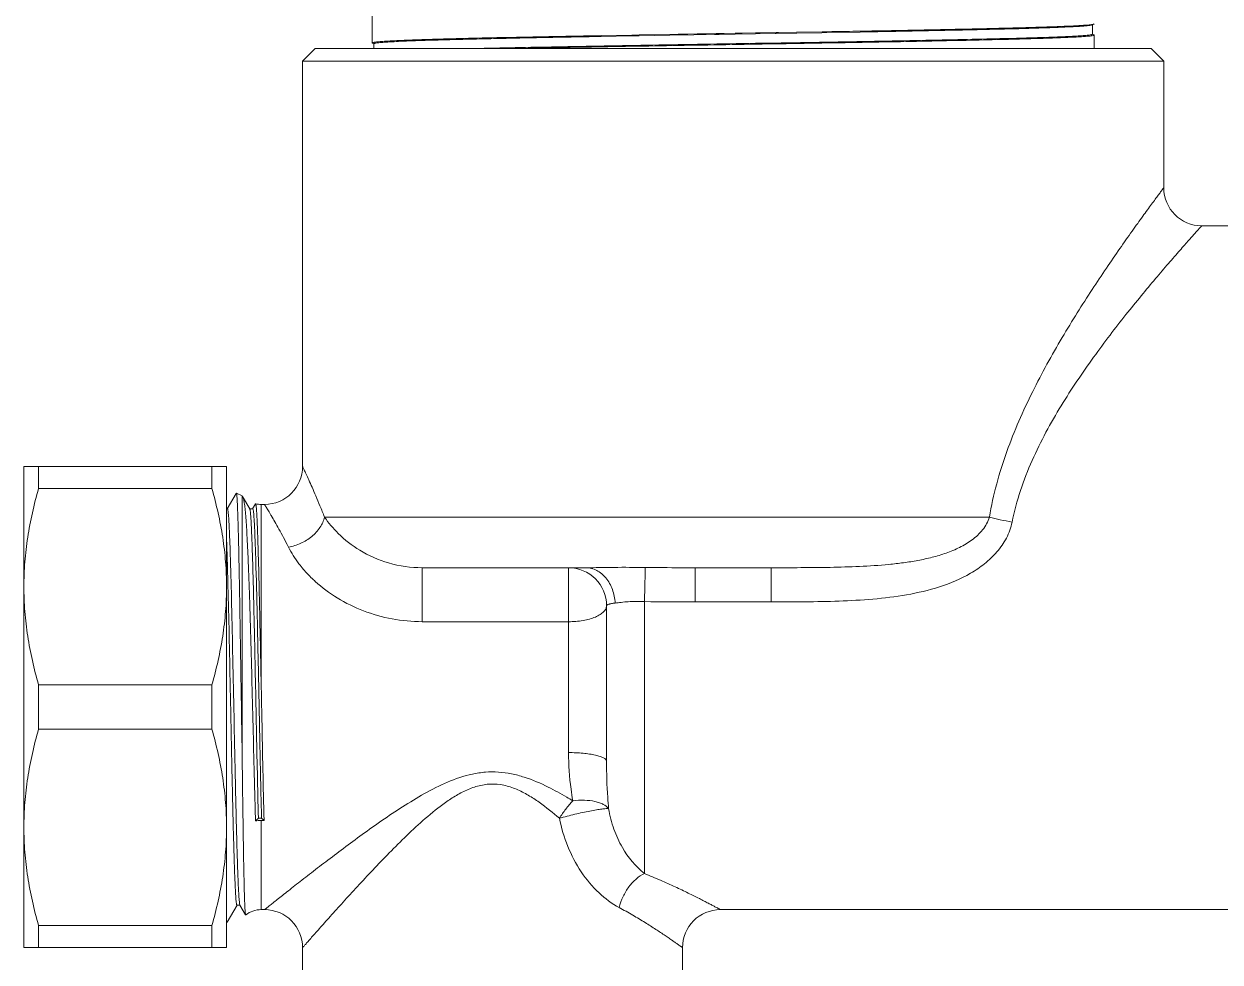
# Model space of a CAD drawing. Header units: millimetres. Extents: x 206 to 1899, y -454 to 296.
# Drawn here: x 1364.622 to 1367.573, y 52.09 to 54.405 of the extents above; entities that cross this region are included whole.
import ezdxf

# ---------------------------------------------------------------- set-up
doc = ezdxf.new("R2010")
doc.units = ezdxf.units.MM
doc.layers.add('细实线', color=7, linetype='Continuous', lineweight=15)

msp = doc.modelspace()

# ---------------------------------------------------------------- linework, layer by layer
at = {"layer": '细实线', "linetype": 'Continuous', "lineweight": 9}
for p, q in [((1365.4809, 54.3579), (1365.4809, 56.5627)), ((1367.258, 54.4021), (1367.2618, 54.4043)), ((1367.2584, 54.3791), (1367.2584, 54.4026)), ((1367.2618, 54.4043), (1367.2621, 54.4047)), ((1366.0455, 54.3757), (1366.1211, 54.3771)), ((1366.046, 54.3735), (1366.1208, 54.3749)), ((1366.1208, 54.3749), (1366.1396, 54.3752)), ((1366.1211, 54.3771), (1366.1396, 54.3774)), ((1366.1396, 54.3774), (1366.215, 54.3787)), ((1366.1396, 54.3752), (1366.215, 54.3765)), ((1366.215, 54.3787), (1366.5279, 54.3839)), ((1366.215, 54.3765), (1366.2743, 54.3775)), ((1366.2743, 54.3775), (1366.5283, 54.3818)), ((1366.2746, 54.3775), (1366.3369, 54.3786)), ((1366.4752, 54.3809), (1366.5278, 54.3818)), ((1366.5279, 54.3839), (1366.591, 54.385)), ((1366.5283, 54.3818), (1366.5907, 54.3829)), ((1366.5907, 54.3829), (1366.6028, 54.3831)), ((1366.6028, 54.3831), (1366.685, 54.3845)), ((1367.2618, 54.3774), (1367.2585, 54.3793)), ((1367.2621, 54.377), (1367.2618, 54.3774)), ((1367.2621, 54.377), (1367.2621, 54.344)), ((1365.3403, 54.344), (1365.309, 54.3127)), ((1365.3403, 54.344), (1367.4028, 54.344)), ((1365.4813, 54.3574), (1365.4809, 54.3579)), ((1365.4813, 54.3574), (1365.4845, 54.3555)), ((1365.4846, 54.3557), (1365.4846, 54.344)), ((1367.4028, 54.344), (1367.434, 54.3127)), ((1365.309, 53.3127), (1365.309, 54.3127)), ((1365.309, 54.3127), (1367.434, 54.3127)), ((1367.434, 54.0002), (1367.434, 54.3127)), ((1367.5278, 53.9065), (1368.0903, 53.9065)), ((1364.6215, 52.1252), (1364.6215, 53.3127)), ((1365.1215, 53.3127), (1364.6215, 53.3127)), ((1364.6576, 53.2579), (1364.6576, 53.3127)), ((1365.0854, 53.2579), (1365.0854, 53.3127)), ((1365.1215, 52.1252), (1365.1215, 53.3127)), ((1365.0854, 53.2579), (1364.6576, 53.2579)), ((1365.1455, 53.2462), (1365.1234, 53.208)), ((1365.1457, 53.2463), (1365.1455, 53.2462)), ((1365.1602, 53.2399), (1365.1457, 53.2463)), ((1365.1603, 52.5779), (1365.1603, 53.2398)), ((1365.1788, 53.208), (1365.161, 53.2388)), ((1365.193, 53.2203), (1365.1859, 53.208)), ((1365.2069, 53.219), (1365.2069, 52.7771)), ((1365.2153, 53.219), (1365.2069, 53.219)), ((1365.1237, 53.2083), (1365.1215, 53.2083)), ((1365.1862, 53.2083), (1365.1784, 53.2083)), ((1365.3632, 53.1877), (1367.0039, 53.1877)), ((1365.1228, 53.0954), (1365.1232, 53.0825)), ((1365.6041, 53.0627), (1365.6041, 52.9295)), ((1366.0085, 53.0627), (1365.6041, 53.0627)), ((1365.9653, 52.6065), (1365.9653, 53.0627)), ((1365.9731, 53.0627), (1365.9726, 53.0623)), ((1366.2778, 52.9784), (1366.2778, 53.0627)), ((1366.4653, 53.0627), (1366.2778, 53.0627)), ((1366.4653, 52.9784), (1366.4653, 53.0627)), ((1366.1528, 52.9792), (1366.1528, 52.3081)), ((1366.059, 52.5855), (1366.059, 52.969)), ((1366.2778, 52.9784), (1366.4653, 52.9784)), ((1365.9653, 52.9295), (1365.6041, 52.9295)), ((1364.6576, 52.6642), (1364.6576, 52.7738)), ((1365.0854, 52.7738), (1364.6576, 52.7738)), ((1365.0854, 52.6642), (1365.0854, 52.7738)), ((1365.0854, 52.6642), (1364.6576, 52.6642)), ((1365.1929, 52.4379), (1365.2, 52.4448)), ((1365.2, 52.4448), (1365.2078, 52.4448)), ((1365.2069, 52.4388), (1365.2069, 52.219)), ((1365.214, 52.4388), (1365.2069, 52.4388)), ((1365.2078, 52.4448), (1365.214, 52.4388)), ((1365.1233, 52.188), (1365.1475, 52.23)), ((1365.1472, 52.2297), (1365.155, 52.2297)), ((1365.1546, 52.23), (1365.1685, 52.2061)), ((1365.2153, 52.219), (1365.2069, 52.219)), ((1368.0903, 52.219), (1366.3403, 52.219)), ((1365.123, 52.1877), (1365.1215, 52.1877)), ((1365.123, 52.1877), (1365.1233, 52.188)), ((1365.1687, 52.206), (1365.1685, 52.2061)), ((1364.6576, 52.1252), (1364.6576, 52.18)), ((1365.0854, 52.18), (1364.6576, 52.18)), ((1365.0854, 52.1252), (1365.0854, 52.18)), ((1365.1215, 52.1252), (1364.6215, 52.1252)), ((1365.309, 52.1252), (1365.309, 51.9278)), ((1366.2465, 52.1252), (1366.2465, 51.9278))]:
    msp.add_line(p, q, dxfattribs=at)
msp.add_lwpolyline([(1366.2358, 54.379), (1366.3761, 54.3814), (1366.5278, 54.3839)], dxfattribs=at)
for centre, radius, start, end in [((1367.5278, 54.0002), 0.0938, 180, 270), ((1365.2153, 53.3127), 0.0938, 270, 0), ((1365.2069, 53.2815), 0.0625, 257.4301, 270), ((1359.4509, 52.9177), 5.6747, 1.7941, 2.1774), ((1365.9653, 52.969), 0.0938, 0, 90), ((1365.2068, 52.3295), 0.1093, 89.9583, 97.3206), ((1365.2069, 52.1565), 0.0625, 90, 127.6702), ((1365.2153, 52.1252), 0.0938, 0, 90), ((1366.3403, 52.1252), 0.0938, 90, 180), ((1365.1267, 52.19), 0.00447, 199.4609, 201.0786)]:
    msp.add_arc(centre, radius, start, end, dxfattribs=at)
for points, knots in [([(1366.9655, 54.3901), (1366.9862, 54.3906), (1367.0254, 54.3915), (1367.0809, 54.3929), (1367.1294, 54.3944), (1367.1706, 54.3958), (1367.2001, 54.3971), (1367.2197, 54.3981), (1367.2313, 54.3989), (1367.2409, 54.3996), (1367.2483, 54.4003), (1367.2536, 54.401), (1367.2564, 54.4015), (1367.2574, 54.4019)], [0, 0, 0, 0, 0.212314, 0.402768, 0.569503, 0.710897, 0.825591, 0.872562, 0.912471, 0.945222, 0.970738, 0.98899, 1, 1, 1, 1]), ([(1366.9668, 54.3922), (1366.987, 54.3927), (1367.0254, 54.3936), (1367.0799, 54.395), (1367.1278, 54.3964), (1367.1689, 54.3978), (1367.2026, 54.3992), (1367.2259, 54.4004), (1367.2408, 54.4014), (1367.2489, 54.4021), (1367.255, 54.4028), (1367.2584, 54.4033), (1367.2598, 54.4037)], [0, 0, 0, 0, 0.206777, 0.393052, 0.557119, 0.697488, 0.812867, 0.90222, 0.936878, 0.964758, 0.985802, 1, 1, 1, 1]), ([(1367.2574, 54.4019), (1367.2575, 54.4019), (1367.2577, 54.402), (1367.2579, 54.4021), (1367.258, 54.4021)], [0, 0, 0, 0, 0.286939, 1, 1, 1, 1]), ([(1367.2598, 54.4037), (1367.26, 54.4037), (1367.2607, 54.4039), (1367.2614, 54.4041), (1367.2618, 54.4043)], [0, 0, 0, 0, 0.322597, 1, 1, 1, 1]), ([(1365.4818, 54.3585), (1365.4824, 54.3588), (1365.4842, 54.3592), (1365.4873, 54.3597), (1365.4917, 54.3602), (1365.4997, 54.361), (1365.5125, 54.3619), (1365.5312, 54.3629), (1365.5543, 54.364), (1365.5815, 54.3651), (1365.6129, 54.3661), (1365.6624, 54.3676), (1365.7331, 54.3694), (1365.8275, 54.3715), (1365.9331, 54.3737), (1366.007, 54.375), (1366.0455, 54.3757)], [0, 0, 0, 0, 0.003701, 0.009392, 0.01709, 0.026796, 0.052189, 0.085452, 0.126428, 0.174898, 0.230624, 0.293309, 0.438251, 0.606737, 0.795287, 1, 1, 1, 1]), ([(1365.4846, 54.3557), (1365.4846, 54.356), (1365.4857, 54.3565), (1365.4874, 54.3569), (1365.4906, 54.3575), (1365.4949, 54.358), (1365.5005, 54.3585), (1365.5072, 54.3591), (1365.5152, 54.3596), (1365.5281, 54.3604), (1365.5473, 54.3614), (1365.5737, 54.3625), (1365.6045, 54.3636), (1365.6397, 54.3647), (1365.6789, 54.3658), (1365.7219, 54.3669), (1365.7686, 54.368), (1365.8373, 54.3695), (1365.9302, 54.3714), (1366.0063, 54.3728), (1366.046, 54.3735)], [0, 0, 0, 0, 0.001482, 0.004926, 0.010506, 0.01825, 0.028157, 0.040215, 0.054411, 0.070729, 0.109641, 0.156732, 0.211751, 0.274384, 0.344291, 0.421077, 0.50432, 0.59355, 0.787967, 1, 1, 1, 1]), ([(1365.7444, 54.344), (1365.8125, 54.3456), (1365.9605, 54.3486), (1366.1933, 54.3527), (1366.4001, 54.3562), (1366.5679, 54.359), (1366.6894, 54.3612), (1366.8042, 54.3633), (1366.91, 54.3654), (1367.0047, 54.3675), (1367.0756, 54.3693), (1367.1253, 54.3708), (1367.1568, 54.3719), (1367.1843, 54.373), (1367.2075, 54.374), (1367.2263, 54.3751), (1367.2393, 54.376), (1367.2474, 54.3768), (1367.2517, 54.3773), (1367.255, 54.3778), (1367.2567, 54.3782), (1367.2574, 54.3784)], [0, 0, 0, 0, 0.135112, 0.29333, 0.461564, 0.545089, 0.625897, 0.702308, 0.772734, 0.835712, 0.889931, 0.913398, 0.934268, 0.952434, 0.967804, 0.980295, 0.98985, 0.99351, 0.996421, 0.998582, 1, 1, 1, 1]), ([(1365.8394, 54.344), (1365.9089, 54.3454), (1366.0556, 54.3482), (1366.2816, 54.352), (1366.4769, 54.3553), (1366.6322, 54.358), (1366.7431, 54.3599), (1366.8472, 54.3619), (1366.9428, 54.3639), (1367.0282, 54.3659), (1367.1017, 54.3678), (1367.155, 54.3695), (1367.1907, 54.3709), (1367.2121, 54.3719), (1367.2296, 54.3729), (1367.2434, 54.3738), (1367.2532, 54.3748), (1367.2584, 54.3755), (1367.2603, 54.376)], [0, 0, 0, 0, 0.146658, 0.30961, 0.4772, 0.558976, 0.637434, 0.711166, 0.778846, 0.839258, 0.891318, 0.934091, 0.951749, 0.966813, 0.979215, 0.988903, 0.995836, 1, 1, 1, 1]), ([(1366.591, 54.385), (1366.5989, 54.3852), (1366.6301, 54.3857), (1366.6614, 54.3863), (1366.6847, 54.3867)], [0, 0, 0, 0, 0.253157, 1, 1, 1, 1]), ([(1366.6847, 54.3867), (1366.7039, 54.387), (1366.7766, 54.3883), (1366.8494, 54.3897), (1366.9029, 54.3908)], [0, 0, 0, 0, 0.263711, 1, 1, 1, 1]), ([(1366.685, 54.3845), (1366.7043, 54.3849), (1366.7774, 54.3862), (1366.8504, 54.3876), (1366.9042, 54.3888)], [0, 0, 0, 0, 0.263978, 1, 1, 1, 1]), ([(1366.9029, 54.3908), (1366.9084, 54.391), (1366.9297, 54.3914), (1366.951, 54.3919), (1366.9668, 54.3922)], [0, 0, 0, 0, 0.257041, 1, 1, 1, 1]), ([(1366.9042, 54.3888), (1366.9094, 54.3889), (1366.9299, 54.3893), (1366.9503, 54.3897), (1366.9655, 54.3901)], [0, 0, 0, 0, 0.256852, 1, 1, 1, 1]), ([(1367.2574, 54.3784), (1367.2577, 54.3785), (1367.258, 54.3787), (1367.2584, 54.379), (1367.2584, 54.3791)], [0, 0, 0, 0, 0.655372, 1, 1, 1, 1]), ([(1367.2603, 54.376), (1367.2608, 54.3761), (1367.2614, 54.3763), (1367.2621, 54.3768), (1367.2621, 54.377)], [0, 0, 0, 0, 0.687436, 1, 1, 1, 1]), ([(1365.4809, 54.3579), (1365.4809, 54.358), (1365.4812, 54.3583), (1365.4816, 54.3585), (1365.4818, 54.3585)], [0, 0, 0, 0, 0.348561, 1, 1, 1, 1]), ([(1367.0039, 53.1877), (1367.0131, 53.2428), (1367.0425, 53.349), (1367.1072, 53.4957), (1367.1692, 53.6081), (1367.2198, 53.6911), (1367.2564, 53.7481), (1367.2915, 53.8008), (1367.3245, 53.8487), (1367.3503, 53.8854), (1367.3693, 53.9119), (1367.3819, 53.9294), (1367.3934, 53.9452), (1367.4037, 53.9592), (1367.4125, 53.9713), (1367.4199, 53.9813), (1367.4251, 53.9883), (1367.4285, 53.9929), (1367.4304, 53.9954), (1367.4319, 53.9975), (1367.433, 53.9989), (1367.4336, 53.9998), (1367.434, 54.0001), (1367.434, 54.0002)], [0, 0, 0, 0, 0.180538, 0.354274, 0.518255, 0.595492, 0.668787, 0.737415, 0.800514, 0.857069, 0.882536, 0.905923, 0.92707, 0.945816, 0.962002, 0.975478, 0.986116, 0.990334, 0.993799, 0.996504, 0.998442, 0.999609, 1, 1, 1, 1]), ([(1367.0597, 53.1752), (1367.065, 53.2016), (1367.0791, 53.2533), (1367.1081, 53.3272), (1367.1424, 53.3967), (1367.1919, 53.4827), (1367.2456, 53.5621), (1367.3005, 53.6359), (1367.3398, 53.6863), (1367.3774, 53.7327), (1367.4125, 53.7747), (1367.4398, 53.8068), (1367.4598, 53.8298), (1367.4732, 53.8451), (1367.4853, 53.8588), (1367.496, 53.871), (1367.5053, 53.8814), (1367.513, 53.8901), (1367.5185, 53.8962), (1367.522, 53.9001), (1367.524, 53.9023), (1367.5256, 53.9041), (1367.5266, 53.9052), (1367.5272, 53.9059), (1367.5275, 53.9062), (1367.5277, 53.9064), (1367.5278, 53.9065)], [0, 0, 0, 0, 0.092061, 0.182502, 0.270974, 0.357173, 0.521353, 0.598499, 0.671592, 0.739919, 0.802633, 0.858744, 0.883975, 0.907124, 0.928036, 0.946559, 0.962538, 0.975832, 0.986322, 0.990478, 0.993892, 0.996556, 0.998466, 0.999136, 0.999615, 1, 1, 1, 1]), ([(1365.3632, 53.1877), (1365.3595, 53.197), (1365.3525, 53.2144), (1365.3422, 53.2389), (1365.333, 53.2603), (1365.325, 53.2783), (1365.3192, 53.2909), (1365.3153, 53.2992), (1365.3132, 53.3039), (1365.3114, 53.3076), (1365.3103, 53.31), (1365.3096, 53.3114), (1365.3093, 53.3122), (1365.3091, 53.3125), (1365.309, 53.3127)], [0, 0, 0, 0, 0.218015, 0.414171, 0.585932, 0.730913, 0.846744, 0.893028, 0.931253, 0.961202, 0.9827, 0.990252, 0.99566, 1, 1, 1, 1]), ([(1364.6576, 53.2579), (1364.6464, 53.2185), (1364.6327, 53.1584), (1364.6231, 53.0771), (1364.6215, 53.0362), (1364.6215, 53.0159)], [0, 0, 0, 0, 0.501148, 0.750759, 1, 1, 1, 1]), ([(1365.0854, 53.2579), (1365.0966, 53.2185), (1365.1103, 53.1584), (1365.1199, 53.0771), (1365.1215, 53.0362), (1365.1215, 53.0159)], [0, 0, 0, 0, 0.501148, 0.750759, 1, 1, 1, 1]), ([(1365.1603, 52.5779), (1365.1597, 52.6175), (1365.1585, 52.6973), (1365.157, 52.7966), (1365.1557, 52.8752), (1365.1548, 52.9316), (1365.1539, 52.9851), (1365.153, 53.0352), (1365.1521, 53.0812), (1365.1512, 53.1223), (1365.1505, 53.1534), (1365.1498, 53.1754), (1365.1494, 53.1898), (1365.1489, 53.2025), (1365.1485, 53.2137), (1365.148, 53.2233), (1365.1476, 53.2312), (1365.1472, 53.2367), (1365.1469, 53.2403), (1365.1466, 53.2423), (1365.1464, 53.2439), (1365.1462, 53.2452), (1365.146, 53.2459), (1365.1458, 53.2463), (1365.1457, 53.2463)], [0, 0, 0, 0, 0.177919, 0.357874, 0.445619, 0.530297, 0.610786, 0.68602, 0.754999, 0.816817, 0.870662, 0.894367, 0.915824, 0.934964, 0.951722, 0.966044, 0.977889, 0.987219, 0.99093, 0.994005, 0.996442, 0.998243, 0.999416, 1, 1, 1, 1]), ([(1365.1749, 53.0819), (1365.174, 53.1025), (1365.1727, 53.1315), (1365.1705, 53.1679), (1365.1689, 53.1896), (1365.1673, 53.2075), (1365.1656, 53.2215), (1365.1637, 53.2315), (1365.1621, 53.2369), (1365.161, 53.2388)], [0, 0, 0, 0, 0.390761, 0.553008, 0.691604, 0.805684, 0.894781, 0.958925, 1, 1, 1, 1]), ([(1365.1933, 53.2205), (1365.1934, 53.2205), (1365.1935, 53.2202), (1365.1938, 53.2195), (1365.1942, 53.2179), (1365.1946, 53.2153), (1365.1949, 53.2116), (1365.1953, 53.2069), (1365.1957, 53.2012), (1365.1961, 53.1945), (1365.1967, 53.1837), (1365.1974, 53.1678), (1365.1983, 53.1459), (1365.1991, 53.1206), (1365.1999, 53.092), (1365.2008, 53.0603), (1365.2016, 53.0257), (1365.2025, 52.9887), (1365.2037, 52.9352), (1365.2051, 52.8644), (1365.2063, 52.8067), (1365.2069, 52.7771)], [0, 0, 0, 0, 0.000596, 0.001667, 0.005455, 0.011509, 0.019841, 0.030446, 0.043305, 0.058389, 0.075672, 0.116699, 0.166046, 0.223323, 0.28805, 0.359708, 0.437703, 0.521405, 0.610111, 0.799616, 1, 1, 1, 1]), ([(1365.2742, 53.1137), (1365.2702, 53.1216), (1365.2625, 53.1364), (1365.2513, 53.1572), (1365.2412, 53.1752), (1365.2335, 53.1883), (1365.2282, 53.1973), (1365.2249, 53.2029), (1365.2221, 53.2077), (1365.2197, 53.2116), (1365.2179, 53.2147), (1365.2166, 53.2167), (1365.2159, 53.2179), (1365.2156, 53.2185), (1365.2154, 53.2188), (1365.2153, 53.219), (1365.2153, 53.219)], [0, 0, 0, 0, 0.218847, 0.415348, 0.587108, 0.731868, 0.793419, 0.847374, 0.893493, 0.931565, 0.961383, 0.982784, 0.9903, 0.995682, 0.998918, 1, 1, 1, 1]), ([(1365.1237, 53.2083), (1365.124, 53.2083), (1365.1244, 53.2075), (1365.1247, 53.2062), (1365.1251, 53.2039), (1365.1255, 53.2007), (1365.1259, 53.1966), (1365.1266, 53.1894), (1365.1273, 53.1781), (1365.1281, 53.1621), (1365.129, 53.1427), (1365.1298, 53.1202), (1365.1304, 53.1042), (1365.1306, 53.0956)], [0, 0, 0, 0, 0.005564, 0.018292, 0.038849, 0.067335, 0.103756, 0.148054, 0.25994, 0.402245, 0.573902, 0.773647, 1, 1, 1, 1]), ([(1365.1788, 53.208), (1365.1789, 53.2077), (1365.1792, 53.2068), (1365.1796, 53.2053), (1365.1799, 53.2031), (1365.1804, 53.1989), (1365.181, 53.1921), (1365.1817, 53.1821), (1365.1824, 53.1697), (1365.1831, 53.1549), (1365.1838, 53.1379), (1365.1848, 53.111), (1365.1861, 53.0724), (1365.1875, 53.0207), (1365.1889, 52.9629), (1365.1898, 52.9223), (1365.1903, 52.9012)], [0, 0, 0, 0, 0.003272, 0.008529, 0.015808, 0.025113, 0.049785, 0.082463, 0.12297, 0.171112, 0.226643, 0.289266, 0.434488, 0.603762, 0.793578, 1, 1, 1, 1]), ([(1365.1862, 53.2083), (1365.1865, 53.2083), (1365.1869, 53.2072), (1365.1873, 53.2056), (1365.1878, 53.2025), (1365.1883, 53.1984), (1365.1887, 53.1931), (1365.1892, 53.1866), (1365.1897, 53.179), (1365.1904, 53.1667), (1365.1912, 53.1486), (1365.1922, 53.1238), (1365.1932, 53.095), (1365.1938, 53.0745), (1365.1941, 53.0637)], [0, 0, 0, 0, 0.005311, 0.018069, 0.03881, 0.067576, 0.104341, 0.149048, 0.201579, 0.261805, 0.404796, 0.57664, 0.775689, 1, 1, 1, 1]), ([(1365.3632, 53.1877), (1365.3611, 53.1787), (1365.3528, 53.1607), (1365.3323, 53.1384), (1365.3053, 53.1217), (1365.2847, 53.1154), (1365.2742, 53.1137)], [0, 0, 0, 0, 0.228034, 0.476327, 0.737603, 1, 1, 1, 1]), ([(1365.6041, 53.0627), (1365.5763, 53.0627), (1365.5222, 53.0704), (1365.4516, 53.1014), (1365.3992, 53.1424), (1365.3731, 53.1732), (1365.3632, 53.1877)], [0, 0, 0, 0, 0.296984, 0.573005, 0.812135, 1, 1, 1, 1]), ([(1366.4653, 53.0627), (1366.4896, 53.0627), (1366.5382, 53.0628), (1366.611, 53.0634), (1366.6836, 53.0654), (1366.7438, 53.0693), (1366.7918, 53.0747), (1366.8274, 53.0803), (1366.8569, 53.0867), (1366.88, 53.0931), (1366.9029, 53.1006), (1366.9307, 53.1121), (1366.9618, 53.1305), (1366.9884, 53.1549), (1367.0006, 53.1763), (1367.0039, 53.1877)], [0, 0, 0, 0, 0.126089, 0.251895, 0.377354, 0.502458, 0.564901, 0.627282, 0.689614, 0.720771, 0.751919, 0.814162, 0.876331, 0.938326, 1, 1, 1, 1]), ([(1367.0597, 53.1752), (1367.0499, 53.177), (1367.0312, 53.1807), (1367.0126, 53.1853), (1367.0039, 53.1877)], [0, 0, 0, 0, 0.524928, 1, 1, 1, 1]), ([(1366.4653, 52.9784), (1366.4932, 52.9784), (1366.549, 52.9784), (1366.6327, 52.9799), (1366.7164, 52.9844), (1366.7996, 52.9945), (1366.8813, 53.0133), (1366.9462, 53.0404), (1366.9927, 53.0717), (1367.0232, 53.1006), (1367.0473, 53.1351), (1367.057, 53.1616), (1367.0597, 53.1752)], [0, 0, 0, 0, 0.125107, 0.250211, 0.375306, 0.500375, 0.625395, 0.750313, 0.812868, 0.875407, 0.93784, 1, 1, 1, 1]), ([(1365.3113, 53.0587), (1365.3074, 53.0632), (1365.2935, 53.0805), (1365.2815, 53.0993), (1365.2742, 53.1137)], [0, 0, 0, 0, 0.270179, 1, 1, 1, 1]), ([(1365.1232, 53.0825), (1365.1234, 53.0774), (1365.124, 53.0554), (1365.1246, 53.0335), (1365.125, 53.0167)], [0, 0, 0, 0, 0.233876, 1, 1, 1, 1]), ([(1365.1306, 53.0956), (1365.1318, 53.0597), (1365.1339, 52.9801), (1365.1367, 52.8527), (1365.1395, 52.7137), (1365.1419, 52.5959), (1365.1439, 52.5051), (1365.1453, 52.443), (1365.1468, 52.387), (1365.1482, 52.3382), (1365.1495, 52.3027), (1365.1505, 52.2787), (1365.1512, 52.2642), (1365.1519, 52.2523), (1365.1526, 52.2429), (1365.1533, 52.2361), (1365.1539, 52.2325), (1365.1542, 52.2311)], [0, 0, 0, 0, 0.124581, 0.276302, 0.441923, 0.606991, 0.684778, 0.7571, 0.822369, 0.879155, 0.926212, 0.945764, 0.962515, 0.976379, 0.987277, 0.995159, 1, 1, 1, 1]), ([(1365.1778, 53.0048), (1365.1775, 53.0116), (1365.1767, 53.0373), (1365.1757, 53.063), (1365.1749, 53.0819)], [0, 0, 0, 0, 0.26433, 1, 1, 1, 1]), ([(1365.1941, 53.0637), (1365.1954, 53.0179), (1365.1978, 52.9182), (1365.201, 52.7629), (1365.2042, 52.6024), (1365.2065, 52.4958), (1365.2078, 52.4448)], [0, 0, 0, 0, 0.221971, 0.483206, 0.75309, 1, 1, 1, 1]), ([(1365.3401, 53.029), (1365.3375, 53.0314), (1365.3274, 53.0408), (1365.3179, 53.0509), (1365.3113, 53.0587)], [0, 0, 0, 0, 0.257084, 1, 1, 1, 1]), ([(1366.0804, 52.9754), (1366.0798, 52.9869), (1366.0754, 53.0092), (1366.0598, 53.0378), (1366.0399, 53.0548), (1366.022, 53.0616), (1366.0128, 53.0627), (1366.0082, 53.0627)], [0, 0, 0, 0, 0.278289, 0.539707, 0.777786, 0.89023, 1, 1, 1, 1]), ([(1366.0085, 53.0627), (1366.0195, 53.0627), (1366.0424, 53.0631), (1366.0911, 53.0639), (1366.1289, 53.0636), (1366.1548, 53.0633)], [0, 0, 0, 0, 0.224376, 0.469757, 1, 1, 1, 1]), ([(1366.1528, 52.9792), (1366.153, 52.9896), (1366.1534, 53.0086), (1366.154, 53.0339), (1366.1545, 53.0515), (1366.1547, 53.0605), (1366.1548, 53.0633)], [0, 0, 0, 0, 0.368647, 0.680811, 0.899882, 1, 1, 1, 1]), ([(1366.1548, 53.0633), (1366.165, 53.0632), (1366.206, 53.0628), (1366.247, 53.0627), (1366.2778, 53.0627)], [0, 0, 0, 0, 0.249646, 1, 1, 1, 1]), ([(1364.6215, 53.0159), (1364.6215, 52.9955), (1364.6231, 52.9546), (1364.6327, 52.8733), (1364.6464, 52.8132), (1364.6576, 52.7738)], [0, 0, 0, 0, 0.249241, 0.498852, 1, 1, 1, 1]), ([(1365.1215, 53.0159), (1365.1215, 52.9955), (1365.1199, 52.9546), (1365.1103, 52.8733), (1365.0966, 52.8132), (1365.0854, 52.7738)], [0, 0, 0, 0, 0.249241, 0.498852, 1, 1, 1, 1]), ([(1365.125, 53.0167), (1365.1261, 52.9774), (1365.128, 52.8941), (1365.1302, 52.7881), (1365.132, 52.699), (1365.1333, 52.6319), (1365.1347, 52.5664), (1365.1361, 52.5039), (1365.1374, 52.4455), (1365.1388, 52.3925), (1365.14, 52.352), (1365.1409, 52.323), (1365.1416, 52.3041), (1365.1423, 52.2872), (1365.143, 52.2724), (1365.1437, 52.2597), (1365.1443, 52.2492), (1365.145, 52.2411), (1365.1456, 52.2357), (1365.1461, 52.2325), (1365.1464, 52.231), (1365.1467, 52.2301), (1365.147, 52.2297), (1365.1472, 52.2297)], [0, 0, 0, 0, 0.149903, 0.317337, 0.403634, 0.489438, 0.573095, 0.652987, 0.727575, 0.79542, 0.855212, 0.881721, 0.905798, 0.92733, 0.946209, 0.962347, 0.97567, 0.986111, 0.993631, 0.99629, 0.998216, 0.999423, 1, 1, 1, 1]), ([(1365.6041, 52.9295), (1365.5794, 52.9295), (1365.53, 52.9342), (1365.4591, 52.9541), (1365.3947, 52.9856), (1365.3569, 53.0137), (1365.3401, 53.029)], [0, 0, 0, 0, 0.257714, 0.51322, 0.762856, 1, 1, 1, 1]), ([(1365.1903, 52.5371), (1365.1882, 52.617), (1365.1845, 52.773), (1365.1803, 52.9289), (1365.1778, 53.0048)], [0, 0, 0, 0, 0.512829, 1, 1, 1, 1]), ([(1366.0804, 52.9754), (1366.0853, 52.976), (1366.096, 52.9774), (1366.1201, 52.9798), (1366.1394, 52.9798), (1366.1528, 52.9792)], [0, 0, 0, 0, 0.203812, 0.446066, 1, 1, 1, 1]), ([(1366.059, 52.969), (1366.059, 52.9663), (1366.0576, 52.9606), (1366.0517, 52.9531), (1366.0428, 52.9464), (1366.0311, 52.9405), (1366.0169, 52.9357), (1365.9949, 52.9309), (1365.9773, 52.9295), (1365.9653, 52.9295)], [0, 0, 0, 0, 0.07269, 0.156607, 0.257995, 0.378463, 0.516618, 0.669273, 1, 1, 1, 1]), ([(1366.059, 52.969), (1366.059, 52.9698), (1366.0603, 52.971), (1366.0622, 52.9719), (1366.0647, 52.9727), (1366.0677, 52.9735), (1366.073, 52.9745), (1366.0773, 52.9751), (1366.0804, 52.9754)], [0, 0, 0, 0, 0.102276, 0.185954, 0.295685, 0.432303, 0.59574, 1, 1, 1, 1]), ([(1365.1903, 52.9012), (1365.192, 52.8231), (1365.195, 52.671), (1365.1982, 52.5188), (1365.2, 52.4448)], [0, 0, 0, 0, 0.513323, 1, 1, 1, 1]), ([(1365.2069, 52.7771), (1365.2075, 52.7475), (1365.2097, 52.6347), (1365.212, 52.522), (1365.214, 52.4388)], [0, 0, 0, 0, 0.26238, 1, 1, 1, 1]), ([(1364.6576, 52.6642), (1364.6464, 52.6247), (1364.6327, 52.5646), (1364.6231, 52.4833), (1364.6215, 52.4425), (1364.6215, 52.4221)], [0, 0, 0, 0, 0.501148, 0.750759, 1, 1, 1, 1]), ([(1365.0854, 52.6642), (1365.0966, 52.6247), (1365.1103, 52.5646), (1365.1199, 52.4833), (1365.1215, 52.4425), (1365.1215, 52.4221)], [0, 0, 0, 0, 0.501148, 0.750759, 1, 1, 1, 1]), ([(1366.059, 52.5855), (1366.059, 52.587), (1366.0577, 52.5894), (1366.0549, 52.5918), (1366.0503, 52.5946), (1366.0424, 52.5977), (1366.0308, 52.6007), (1366.0167, 52.6032), (1366.0007, 52.6051), (1365.9833, 52.6063), (1365.9714, 52.6065), (1365.9653, 52.6065)], [0, 0, 0, 0, 0.045193, 0.075444, 0.112305, 0.206913, 0.328607, 0.47405, 0.638353, 0.815894, 1, 1, 1, 1]), ([(1365.9758, 52.4878), (1365.9742, 52.4972), (1365.9681, 52.5365), (1365.9653, 52.5764), (1365.9653, 52.6065)], [0, 0, 0, 0, 0.241137, 1, 1, 1, 1]), ([(1365.1685, 52.2061), (1365.1683, 52.2063), (1365.1681, 52.2072), (1365.1679, 52.2089), (1365.1676, 52.2114), (1365.1674, 52.2147), (1365.1671, 52.2187), (1365.1667, 52.2258), (1365.1663, 52.2364), (1365.1657, 52.2515), (1365.1652, 52.2695), (1365.1647, 52.2904), (1365.1642, 52.3139), (1365.1637, 52.34), (1365.163, 52.3793), (1365.1622, 52.4335), (1365.1612, 52.5036), (1365.1606, 52.5525), (1365.1603, 52.5779)], [0, 0, 0, 0, 0.002469, 0.007053, 0.013778, 0.022644, 0.033644, 0.046757, 0.079233, 0.119878, 0.168428, 0.224575, 0.287969, 0.358203, 0.434848, 0.605366, 0.795341, 1, 1, 1, 1]), ([(1366.0643, 52.4681), (1366.0634, 52.4774), (1366.0603, 52.5164), (1366.059, 52.5556), (1366.059, 52.5855)], [0, 0, 0, 0, 0.237539, 1, 1, 1, 1]), ([(1365.1929, 52.4379), (1365.1927, 52.4458), (1365.1918, 52.4789), (1365.1909, 52.5119), (1365.1903, 52.5371)], [0, 0, 0, 0, 0.238336, 1, 1, 1, 1]), ([(1365.9153, 52.5214), (1365.8962, 52.5309), (1365.8664, 52.5436), (1365.8248, 52.5548), (1365.7926, 52.5592), (1365.7601, 52.559), (1365.7173, 52.5526), (1365.6663, 52.5351), (1365.6095, 52.5061), (1365.556, 52.4735), (1365.5051, 52.4394), (1365.4565, 52.4049), (1365.4105, 52.3709), (1365.3672, 52.3381), (1365.3332, 52.3119), (1365.3079, 52.2922), (1365.2906, 52.2786), (1365.2745, 52.266), (1365.2601, 52.2546), (1365.2473, 52.2445), (1365.2364, 52.2359), (1365.2287, 52.2297), (1365.2236, 52.2257), (1365.2207, 52.2233), (1365.2184, 52.2215), (1365.2169, 52.2203), (1365.2161, 52.2196), (1365.2156, 52.2193), (1365.2154, 52.219), (1365.2153, 52.219)], [0, 0, 0, 0, 0.079242, 0.119179, 0.159234, 0.199328, 0.239375, 0.318953, 0.397686, 0.475186, 0.551053, 0.624793, 0.695763, 0.763116, 0.825729, 0.854807, 0.882099, 0.907343, 0.930241, 0.950472, 0.967682, 0.981527, 0.98709, 0.991695, 0.995307, 0.997905, 0.998818, 0.999473, 1, 1, 1, 1]), ([(1365.9428, 52.4445), (1365.9268, 52.4584), (1365.9019, 52.4785), (1365.8661, 52.502), (1365.8371, 52.5169), (1365.806, 52.5272), (1365.7731, 52.5302), (1365.7405, 52.5249), (1365.71, 52.5131), (1365.6817, 52.4972), (1365.6464, 52.473), (1365.6059, 52.4393), (1365.5606, 52.3969), (1365.518, 52.3542), (1365.4779, 52.3122), (1365.4404, 52.2719), (1365.411, 52.2397), (1365.3891, 52.2154), (1365.3741, 52.1987), (1365.3603, 52.1832), (1365.3478, 52.1691), (1365.3367, 52.1567), (1365.3286, 52.1474), (1365.3229, 52.141), (1365.3193, 52.1369), (1365.3163, 52.1335), (1365.3138, 52.1306), (1365.3118, 52.1284), (1365.3105, 52.1269), (1365.3097, 52.126), (1365.3093, 52.1256), (1365.3091, 52.1254), (1365.309, 52.1253), (1365.309, 52.1252)], [0, 0, 0, 0, 0.07774, 0.117101, 0.15673, 0.196571, 0.236528, 0.276464, 0.316255, 0.355815, 0.395094, 0.47264, 0.548578, 0.62243, 0.693568, 0.761155, 0.824073, 0.85333, 0.880816, 0.906268, 0.92938, 0.949824, 0.967238, 0.974695, 0.981263, 0.986902, 0.991573, 0.995238, 0.997873, 0.998801, 0.999465, 0.999866, 1, 1, 1, 1]), ([(1365.9758, 52.4878), (1365.9709, 52.4908), (1365.9511, 52.5026), (1365.9309, 52.5137), (1365.9153, 52.5214)], [0, 0, 0, 0, 0.248345, 1, 1, 1, 1]), ([(1365.9758, 52.4878), (1365.9698, 52.4812), (1365.9581, 52.4672), (1365.9477, 52.4522), (1365.9428, 52.4445)], [0, 0, 0, 0, 0.494096, 1, 1, 1, 1]), ([(1366.0643, 52.4681), (1366.0609, 52.4726), (1366.0532, 52.4781), (1366.0414, 52.4831), (1366.0259, 52.4874), (1366.0037, 52.4898), (1365.9854, 52.4889), (1365.9758, 52.4878)], [0, 0, 0, 0, 0.180373, 0.290465, 0.413583, 0.692552, 1, 1, 1, 1]), ([(1366.0643, 52.4681), (1366.0634, 52.4682), (1366.0612, 52.4683), (1366.0556, 52.4682), (1366.0464, 52.4672), (1366.0331, 52.4652), (1366.0172, 52.4623), (1365.9995, 52.4586), (1365.9744, 52.4529), (1365.9554, 52.448), (1365.9428, 52.4445)], [0, 0, 0, 0, 0.022541, 0.052872, 0.13586, 0.245683, 0.377634, 0.525863, 0.683701, 1, 1, 1, 1]), ([(1366.1528, 52.3081), (1366.1308, 52.3257), (1366.1015, 52.3611), (1366.0756, 52.4178), (1366.0672, 52.4509), (1366.0643, 52.4681)], [0, 0, 0, 0, 0.453323, 0.719925, 1, 1, 1, 1]), ([(1364.6215, 52.4221), (1364.6215, 52.4017), (1364.6231, 52.3609), (1364.6327, 52.2796), (1364.6464, 52.2195), (1364.6576, 52.18)], [0, 0, 0, 0, 0.249241, 0.498852, 1, 1, 1, 1]), ([(1365.1215, 52.4221), (1365.1215, 52.4017), (1365.1199, 52.3609), (1365.1103, 52.2796), (1365.0966, 52.2195), (1365.0854, 52.18)], [0, 0, 0, 0, 0.249241, 0.498852, 1, 1, 1, 1]), ([(1366.0903, 52.2242), (1366.0722, 52.2339), (1366.0372, 52.26), (1365.9941, 52.3118), (1365.9613, 52.3747), (1365.9477, 52.4208), (1365.9428, 52.4445)], [0, 0, 0, 0, 0.225526, 0.47428, 0.734736, 1, 1, 1, 1]), ([(1366.1528, 52.3081), (1366.1455, 52.3048), (1366.1313, 52.2953), (1366.1134, 52.2757), (1366.099, 52.2515), (1366.0926, 52.2335), (1366.0903, 52.2242)], [0, 0, 0, 0, 0.221787, 0.47008, 0.734256, 1, 1, 1, 1]), ([(1366.3403, 52.219), (1366.3402, 52.219), (1366.3399, 52.2192), (1366.3393, 52.2195), (1366.3382, 52.2201), (1366.3367, 52.2209), (1366.3348, 52.2219), (1366.3314, 52.2237), (1366.3262, 52.2265), (1366.3188, 52.2304), (1366.3099, 52.2351), (1366.2995, 52.2405), (1366.283, 52.2489), (1366.2593, 52.2607), (1366.2275, 52.2758), (1366.1916, 52.292), (1366.1661, 52.3027), (1366.1528, 52.3081)], [0, 0, 0, 0, 0.001175, 0.004688, 0.010523, 0.018663, 0.029092, 0.041785, 0.073799, 0.114366, 0.163102, 0.219558, 0.28328, 0.4306, 0.601355, 0.792217, 1, 1, 1, 1]), ([(1365.1542, 52.2311), (1365.1543, 52.231), (1365.1544, 52.2306), (1365.1545, 52.2302), (1365.1546, 52.23)], [0, 0, 0, 0, 0.311996, 1, 1, 1, 1]), ([(1366.2465, 52.1252), (1366.2465, 52.1253), (1366.2462, 52.1254), (1366.2457, 52.1258), (1366.2448, 52.1264), (1366.2436, 52.1273), (1366.2421, 52.1284), (1366.2393, 52.1304), (1366.235, 52.1334), (1366.229, 52.1377), (1366.2216, 52.1428), (1366.2131, 52.1487), (1366.1995, 52.158), (1366.1799, 52.171), (1366.1534, 52.1879), (1366.1232, 52.206), (1366.1016, 52.2181), (1366.0903, 52.2242)], [0, 0, 0, 0, 0.001166, 0.004652, 0.010443, 0.018523, 0.028876, 0.041479, 0.073279, 0.113598, 0.162071, 0.218271, 0.28176, 0.428777, 0.599572, 0.790984, 1, 1, 1, 1]), ([(1365.1215, 52.1934), (1365.1216, 52.1924), (1365.1219, 52.1907), (1365.1222, 52.1891), (1365.1224, 52.1885)], [0, 0, 0, 0, 0.612326, 1, 1, 1, 1]), ([(1365.1225, 52.1884), (1365.1225, 52.1883), (1365.1226, 52.188), (1365.1228, 52.1877), (1365.123, 52.1877)], [0, 0, 0, 0, 0.372182, 1, 1, 1, 1])]:
    msp.add_open_spline(points, degree=3, knots=knots, dxfattribs=at)
msp.add_open_spline([(1366.1528, 52.9792), (1366.1944, 52.9784), (1366.2361, 52.9784), (1366.2778, 52.9784)], degree=3, dxfattribs=at)

doc.saveas('drawing.dxf')
